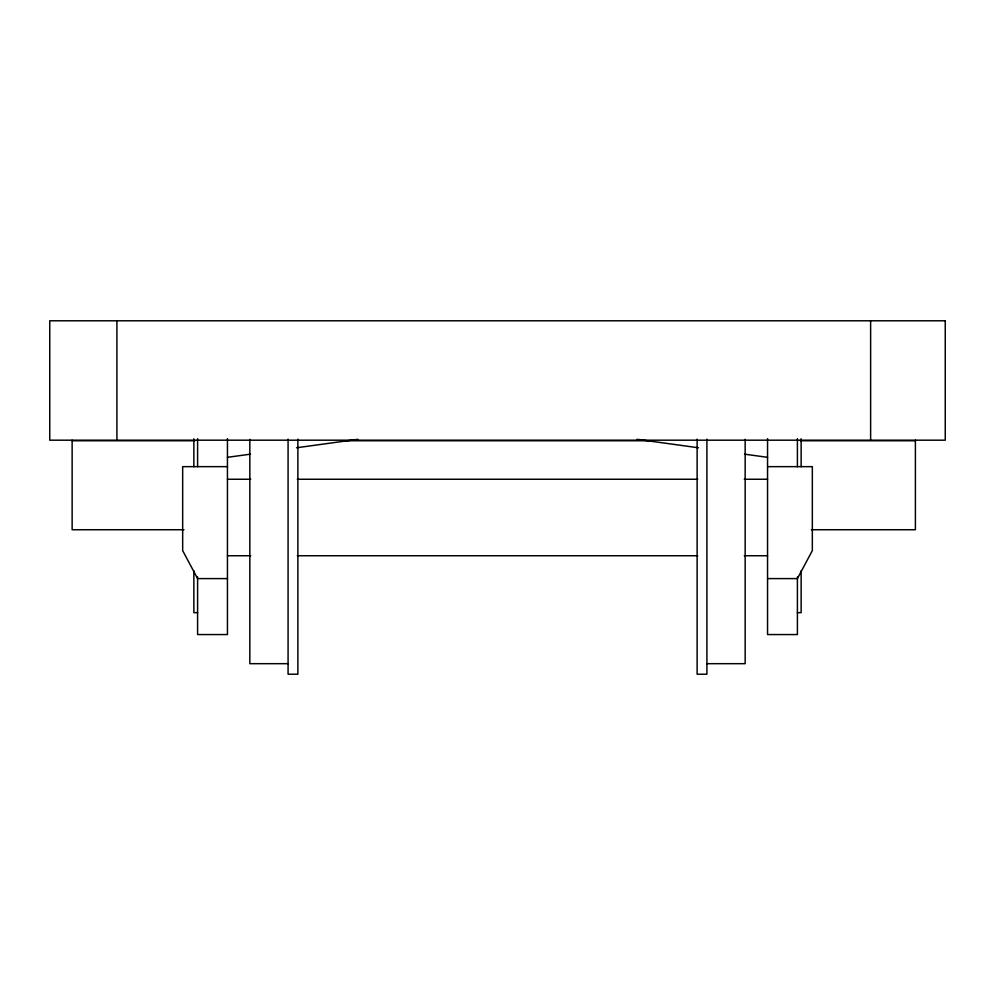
<?xml version="1.0" encoding="UTF-8"?>
<svg xmlns="http://www.w3.org/2000/svg" width="995" height="995" viewBox="0 0 995 995"><rect width="100%" height="100%" fill="white"/><g stroke="black" fill="none" stroke-linecap="round" stroke-linejoin="round"><path stroke-width="1.49" d="M227.445 457.327L250.466 454.155M296.498 447.787L357.877 439.305M72.137 440.76L194.821 440.76M342.355 440.76L652.944 440.76M800.477 440.76L915.4 440.76M227.445 466.655L182.67 466.655L182.67 550.608L197.595 578.592L227.445 578.592M767.555 466.655L812.33 466.655L812.33 550.608L797.405 578.592L767.555 578.592M227.445 479.254L250.728 479.254M297.294 479.254L697.706 479.254M744.272 479.254L767.543 479.254M183.951 529.738L72.137 529.738L72.137 440.188M811.348 529.738L915.4 529.738L915.4 440.188M227.445 555.745L250.728 555.745M297.294 555.745L697.706 555.745M744.272 555.745L767.543 555.745M197.595 612.671L193.863 612.671L193.863 570.732M797.405 612.671L801.137 612.671L801.137 570.732M288.077 663.677L249.832 663.677L249.832 439.33M706.91 663.677L745.155 663.677L745.155 439.33M637.123 439.305L698.502 447.787M744.534 454.155L767.555 457.327M870.625 320.788L870.625 440.188M801.137 438.795L801.137 466.754M797.405 438.671L797.405 466.742M797.405 576.963L797.405 634.561L767.555 634.561L767.555 438.671M706.91 439.143L706.91 674.212L697.122 674.212L697.122 439.143M297.878 439.143L297.878 674.212L288.077 674.212L288.077 439.143M227.445 438.671L227.445 634.561L197.595 634.561L197.595 576.963M197.595 438.671L197.595 466.742M193.863 438.795L193.863 466.754M116.912 320.788L116.912 440.188M945.25 320.788L49.75 320.788L49.75 440.188L945.25 440.188L945.25 320.788"/></g></svg>
